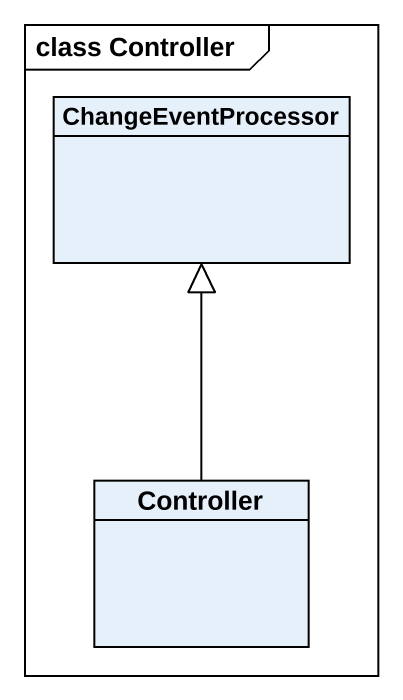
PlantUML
@startuml
mainframe class Controller
hide circle
hide empty members
class ChangeEventProcessor
class Controller
Controller -up-|> ChangeEventProcessor
@enduml
